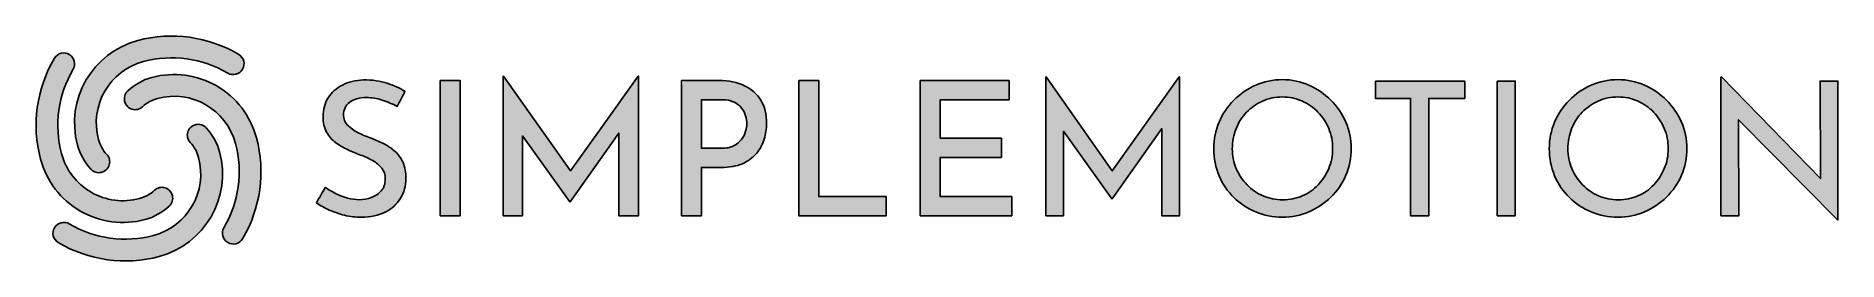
# Model space of a CAD drawing. Extents: x 4 to 226, y 4 to 32.
import ezdxf

# ---------------------------------------------------------------- set-up
doc = ezdxf.new("R2010")
doc.units = 0
doc.layers.add('fill-base', color=250, linetype='CONTINUOUS')
doc.layers.add('logo-outline', color=7, linetype='CONTINUOUS')
doc.layers.add('fill-hero', color=30, linetype='CONTINUOUS', true_color=0xff6900)

msp = doc.modelspace()

# ---------------------------------------------------------------- hatches: boundary and pattern name
at = {"layer": 'fill-base', "linetype": 'Continuous'}
h = msp.add_hatch(color=256, dxfattribs=at)
h.dxf.hatch_style = 1
edge = h.paths.add_edge_path()
edge.add_arc((16.09282340595882, 20.30475150288879), 6.991616840283884, 194.9999999999999, 223.1730355562349, ccw=False)
edge.add_arc((19.46951504273269, 21.20953330005129), 10.48742526042581, 105, 195, ccw=False)
edge.add_arc((20.93348274294381, 15.74593146222362), 16.14376210237354, 59.33331208667232, 105, ccw=False)
edge.add_arc((28.48644402915949, 28.4834319248153), 1.335279998336146, -120.66668791332722, 59.33331208667198, ccw=False)
edge.add_arc((20.93348274294381, 15.74593146222363), 13.47320210570124, 59.33331208667234, 105)
edge.add_arc((19.46951504273268, 21.20953330005129), 7.81686526375352, 105, 195)
edge.add_arc((16.09282340595881, 20.30475150288879), 4.321056843611588, 194.9999999999999, 223.1730355562349)
edge.add_arc((11.9677095109267, 16.43466341311767), 1.335279998336148, -136.82696444376552, 43.173035556235504, ccw=False)
h = msp.add_hatch(color=256, dxfattribs=at)
h.dxf.hatch_style = 1
edge = h.paths.add_edge_path()
edge.add_arc((20.30776360723296, 20.05175774951024), 6.991616840283882, 104.9999999999998, 133.1730355562348, ccw=False)
edge.add_arc((21.21254540439547, 16.67506611273637), 10.48742526042581, 15, 105, ccw=False)
edge.add_arc((15.74894356656781, 15.21109841252526), 16.14376210237353, -30.666687913327678, 15, ccw=False)
edge.add_arc((28.48644402915948, 7.658137126309575), 1.335279998336142, 149.3333120866727, 329.33331208667204, ccw=False)
edge.add_arc((15.74894356656781, 15.21109841252525), 13.47320210570124, 329.3333120866723, 375)
edge.add_arc((21.21254540439547, 16.67506611273637), 7.816865263753521, 15, 105)
edge.add_arc((20.30776360723296, 20.05175774951025), 4.321056843611587, 104.9999999999998, 133.1730355562348)
edge.add_arc((16.43767551746185, 24.17687164454237), 1.335279998336144, 133.1730355562346, 313.17303555623545, ccw=False)
h = msp.add_hatch(color=256, dxfattribs=at)
h.dxf.hatch_style = 1
h.paths.add_polyline_path([(73.86375, 20.826375), (78.25575, 26.9685), (78.3015, 26.9685), (78.3015, 9.81225), (75.87675, 9.81225), (75.87675, 19.970514), (69.90675, 11.5275), (69.861, 11.5275), (64.028254, 19.625819), (64.02824999999999, 9.81225), (61.671, 9.81225), (61.671, 26.9685), (61.69425, 26.9685), (69.920124, 15.311284)])
h = msp.add_hatch(color=256, dxfattribs=at)
h.dxf.hatch_style = 1
edge = h.paths.add_edge_path()
edge.add_spline(control_points=[(44.835, 24.3375), (43.98075, 24.3375), (43.30275, 24.14325), (42.7995, 23.754), (42.29625, 23.36475), (42.045, 22.83525), (42.045, 22.164), (42.045, 21.69075), (42.21224999999999, 21.279), (42.54825, 20.92875), (42.8835, 20.57775), (43.31774999999999, 20.2725), (43.85175, 20.01375), (44.385, 19.75425), (44.94975, 19.5105), (45.5445, 19.28175), (46.04775, 19.09875), (46.5465, 18.88125), (47.04299999999999, 18.63), (47.53874999999999, 18.37875), (47.98875, 18.06975), (48.39224999999999, 17.70375), (48.7965, 17.3385), (49.11675, 16.884), (49.353, 16.3425), (49.58925, 15.801), (49.70774999999999, 15.14175), (49.70774999999999, 14.364), (49.70774999999999, 13.479), (49.49025, 12.67875), (49.05599999999999, 11.9625), (48.621, 11.2455), (47.99549999999999, 10.677), (47.18024999999999, 10.2585), (46.36425, 9.8385), (45.3765, 9.62925), (44.21775, 9.62925), (43.51574999999999, 9.62925), (42.834, 9.70875), (42.17025, 9.86925), (41.50725, 10.02975), (40.88174999999999, 10.24275), (40.29449999999999, 10.50975), (39.70725, 10.776), (39.177, 11.07), (38.7045, 11.39025), (39.0705, 12.023), (39.4365, 12.65575), (39.8025, 13.2885), (40.1685, 13.029), (40.58774999999999, 12.7815), (41.061, 12.54525), (41.53349999999999, 12.309), (42.0255, 12.12225), (42.53625, 11.985), (43.04699999999999, 11.84775), (43.5315, 11.7795), (43.989, 11.7795), (44.49225, 11.7795), (44.988, 11.86725), (45.4755, 12.04275), (45.963, 12.2175), (46.36725, 12.49275), (46.68825, 12.86625), (47.00849999999999, 13.23975), (47.16899999999999, 13.73175), (47.16899999999999, 14.34225), (47.16899999999999, 14.8605), (47.02799999999999, 15.2985), (46.746, 15.65775), (46.46399999999999, 16.01625), (46.08975, 16.3245), (45.62475, 16.58325), (45.159, 16.84275), (44.66025, 17.0715), (44.12625, 17.27025), (43.608, 17.46825), (43.0815, 17.6895), (42.54825, 17.93325), (42.01424999999999, 18.177), (41.5185, 18.471), (41.06175, 18.81375), (40.60425, 19.15725), (40.23375, 19.58325), (39.9525, 20.09475), (39.6705, 20.6055), (39.5295, 21.23475), (39.5295, 21.98175), (39.5295, 22.866), (39.73875000000001, 23.64), (40.158, 24.30375), (40.57725, 24.96675), (41.16075, 25.4895), (41.90775, 25.8705), (42.65475, 26.2515), (43.5165, 26.46525), (44.49225, 26.511), (45.60525, 26.511), (46.5735, 26.37375), (47.39775, 26.09925), (48.22124999999999, 25.82475), (48.95324999999999, 25.497), (49.59375, 25.11525), (49.28099999999999, 24.49), (48.96824999999999, 23.86475), (48.65549999999998, 23.23949999999999), (48.07574999999999, 23.54475), (47.45099999999999, 23.8035), (46.77974999999999, 24.01725), (46.1085, 24.231), (45.4605, 24.3375), (44.835, 24.3375)], knot_values=[0, 0, 0, 0, 1, 1, 1, 2, 2, 2, 3, 3, 3, 4, 4, 4, 5, 5, 5, 6, 6, 6, 7, 7, 7, 8, 8, 8, 9, 9, 9, 10, 10, 10, 11, 11, 11, 12, 12, 12, 13, 13, 13, 14, 14, 14, 15, 15, 15, 16, 16, 16, 17, 17, 17, 18, 18, 18, 19, 19, 19, 20, 20, 20, 21, 21, 21, 22, 22, 22, 23, 23, 23, 24, 24, 24, 25, 25, 25, 26, 26, 26, 27, 27, 27, 28, 28, 28, 29, 29, 29, 30, 30, 30, 31, 31, 31, 32, 32, 32, 33, 33, 33, 34, 34, 34, 35, 35, 35, 36, 36, 36, 37, 37, 37, 37], weights=[1, 1, 1, 1, 1, 1, 1, 1, 1, 1, 1, 1, 1, 1, 1, 1, 1, 1, 1, 1, 1, 1, 1, 1, 1, 1, 1, 1, 1, 1, 1, 1, 1, 1, 1, 1, 1, 1, 1, 1, 1, 1, 1, 1, 1, 1, 1, 1, 1, 1, 1, 1, 1, 1, 1, 1, 1, 1, 1, 1, 1, 1, 1, 1, 1, 1, 1, 1, 1, 1, 1, 1, 1, 1, 1, 1, 1, 1, 1, 1, 1, 1, 1, 1, 1, 1, 1, 1, 1, 1, 1, 1, 1, 1, 1, 1, 1, 1, 1, 1, 1, 1, 1, 1, 1, 1, 1, 1, 1, 1, 1, 1], degree=3, periodic=0)
h = msp.add_hatch(color=256, dxfattribs=at)
h.dxf.hatch_style = 1
h.paths.add_polyline_path([(53.93925, 26.4195), (56.38725, 26.4195), (56.38725, 9.81225), (53.93925, 9.81225)])
h = msp.add_hatch(color=256, dxfattribs=at)
h.dxf.hatch_style = 1
edge = h.paths.add_edge_path(flags=16)
edge.add_spline(control_points=[(91.61325, 21.1125), (91.61325, 21.41775), (91.56375, 21.74175), (91.46475, 22.0845), (91.36575, 22.42725), (91.2015, 22.7475), (90.97275, 23.04525)], knot_values=[3, 3, 3, 3, 4, 4, 4, 5, 5, 5, 5], weights=[1, 1, 1, 1, 1, 1, 1], degree=3, periodic=0)
edge.add_spline(control_points=[(90.97275, 23.04525), (90.744, 23.34225), (90.43125, 23.58675), (90.03525, 23.77725)], knot_values=[5, 5, 5, 5, 6, 6, 6, 6], weights=[1, 1, 1, 1], degree=3, periodic=0)
edge.add_spline(control_points=[(90.03525, 23.77725), (89.63849999999998, 23.96775), (89.1435, 24.063), (88.54874999999998, 24.063)], knot_values=[6, 6, 6, 6, 7, 7, 7, 7], weights=[1, 1, 1, 1], degree=3, periodic=0)
edge.add_spline(control_points=[(88.54874999999998, 24.063), (87.71, 24.063), (86.87124999999999, 24.063), (86.0325, 24.063)], knot_values=[7, 7, 7, 7, 8, 8, 8, 8], weights=[1, 1, 1, 1], degree=3, periodic=0)
edge.add_spline(control_points=[(86.0325, 24.063), (86.0325, 22.073), (86.0325, 20.08300000000001), (86.0325, 18.09300000000001)], knot_values=[8, 8, 8, 8, 9, 9, 9, 9], weights=[1, 1, 1, 1], degree=3, periodic=0)
edge.add_spline(control_points=[(86.0325, 18.09300000000001), (86.84075000000003, 18.093), (87.64900000000002, 18.093), (88.45725000000003, 18.093)], knot_values=[9, 9, 9, 9, 10, 10, 10, 10], weights=[1, 1, 1, 1], degree=3, periodic=0)
edge.add_spline(control_points=[(88.45725000000003, 18.093), (89.06699999999998, 18.093), (89.5785, 18.19575), (89.9895, 18.402)], knot_values=[10, 10, 10, 10, 11, 11, 11, 11], weights=[1, 1, 1, 1], degree=3, periodic=0)
edge.add_spline(control_points=[(89.9895, 18.402), (90.40125, 18.6075), (90.72525, 18.87075), (90.96149999999999, 19.191), (91.19775, 19.51125), (91.36575, 19.84275), (91.46475, 20.18625), (91.56375, 20.52975), (91.61325, 20.83875), (91.61325, 21.1125)], knot_values=[0, 0, 0, 0, 1, 1, 1, 2, 2, 2, 3, 3, 3, 3], weights=[1, 1, 1, 1, 1, 1, 1, 1, 1, 1], degree=3, periodic=0)
edge = h.paths.add_edge_path()
edge.add_spline(control_points=[(91.32825, 25.79025), (92.20499999999998, 25.37025), (92.87550000000002, 24.7725), (93.34125, 23.99475), (93.80625, 23.217), (94.03875, 22.27125), (94.03875, 21.15825), (94.03875, 20.502), (93.93975, 19.85475), (93.74175, 19.21425), (93.54375, 18.57375), (93.22725, 17.99025), (92.79225, 17.4645), (92.35725, 16.93875), (91.782, 16.51875), (91.065, 16.206), (90.348, 15.89325), (89.47875, 15.73725), (88.45724999999999, 15.73725), (87.64899999999999, 15.73725), (86.84074999999999, 15.73725), (86.03249999999998, 15.73725), (86.0325, 13.7625), (86.0325, 11.78775), (86.0325, 9.812999999999999), (85.21650000000001, 9.813), (84.40050000000001, 9.813), (83.5845, 9.813), (83.5845, 15.3485), (83.5845, 20.884), (83.5845, 26.4195), (85.10975, 26.4195), (86.635, 26.4195), (88.16025, 26.4195), (89.3955, 26.4195), (90.4515, 26.2095), (91.32825, 25.79025)], knot_values=[0, 0, 0, 0, 1, 1, 1, 2, 2, 2, 3, 3, 3, 4, 4, 4, 5, 5, 5, 6, 6, 6, 7, 7, 7, 8, 8, 8, 9, 9, 9, 10, 10, 10, 11, 11, 11, 12, 12, 12, 12], weights=[1, 1, 1, 1, 1, 1, 1, 1, 1, 1, 1, 1, 1, 1, 1, 1, 1, 1, 1, 1, 1, 1, 1, 1, 1, 1, 1, 1, 1, 1, 1, 1, 1, 1, 1, 1, 1], degree=3, periodic=0)
h = msp.add_hatch(color=256, dxfattribs=at)
h.dxf.hatch_style = 1
h.paths.add_polyline_path([(97.99649999999998, 26.4195), (100.4445, 26.4195), (100.4445, 12.16875), (108.74775, 12.16875), (108.74775, 9.81225), (97.99649999999998, 9.81225)])
h = msp.add_hatch(color=256, dxfattribs=at)
h.dxf.hatch_style = 1
h.paths.add_polyline_path([(112.93425, 26.4195), (123.8445, 26.4195), (123.8445, 24.063), (115.38, 24.063), (115.38, 19.32825), (122.90625, 19.32825), (122.90625, 16.9725), (115.38, 16.9725), (115.38, 12.16875), (124.16475, 12.16875), (124.16475, 9.81225), (112.9335, 9.81225), (112.9335, 26.4195)])
h = msp.add_hatch(color=256, dxfattribs=at)
h.dxf.hatch_style = 1
edge = h.paths.add_edge_path()
edge.add_arc((20.05476985385444, 15.83681754823611), 6.991616840283867, 14.999999999999886, 43.17303555623482, ccw=False)
edge.add_arc((16.67807821708055, 14.9320357510736), 10.48742526042581, -75, 15, ccw=False)
edge.add_arc((15.21411051686943, 20.39563758890126), 16.14376210237354, 239.3333120866723, 285, ccw=False)
edge.add_arc((7.661149230653748, 7.658137126309593), 1.335279998336145, 59.33331208667272, 239.3333120866721, ccw=False)
edge.add_arc((15.21411051686943, 20.39563758890126), 13.47320210570124, 239.3333120866723, 285)
edge.add_arc((16.67807821708055, 14.9320357510736), 7.816865263753521, 285, 375)
edge.add_arc((20.05476985385443, 15.83681754823609), 4.321056843611588, 14.99999999999985, 43.17303555623483)
edge.add_arc((24.17988374888655, 19.70690563800721), 1.335279998336144, 43.17303555623448, 223.1730355562354, ccw=False)
at = {"layer": 'fill-hero', "linetype": 'Continuous'}
h = msp.add_hatch(color=256, dxfattribs=at)
h.dxf.hatch_style = 1
edge = h.paths.add_edge_path()
edge.add_arc((15.83982965258028, 16.08981130161465), 6.991616840283883, 284.9999999999999, 313.1730355562348, ccw=False)
edge.add_arc((14.93504785541777, 19.46650293838852), 10.48742526042581, 195.0000000000001, 285, ccw=False)
edge.add_arc((20.39864969324543, 20.93047063859963), 16.14376210237354, 149.3333120866724, 195, ccw=False)
edge.add_arc((7.661149230653766, 28.48343192481531), 1.335279998336145, -30.66668791332728, 149.3333120866722, ccw=False)
edge.add_arc((20.39864969324543, 20.93047063859963), 13.47320210570124, 149.3333120866723, 195)
edge.add_arc((14.93504785541777, 19.46650293838851), 7.816865263753521, 195, 285.0000000000001)
edge.add_arc((15.83982965258028, 16.08981130161464), 4.321056843611586, 284.9999999999998, 313.1730355562348)
edge.add_arc((19.70991774235139, 11.96469740658252), 1.335279998336145, -46.82696444376529, 133.1730355562354, ccw=False)
h = msp.add_hatch(color=256, dxfattribs=at)
h.dxf.hatch_style = 1
h.paths.add_polyline_path([(128.36175, 9.81225), (128.36175, 26.877), (128.385, 26.877), (136.52391, 15.324124), (144.7635, 26.877), (144.80925, 26.877), (144.80925, 9.81225), (142.61325, 9.81225), (142.61325, 20.52814), (136.506, 11.8935), (136.46025, 11.8935), (130.51275, 20.181842), (130.51275, 9.81225)])
h = msp.add_hatch(color=256, dxfattribs=at)
h.dxf.hatch_style = 1
h.paths.add_polyline_path([(225.6495, 9.2865), (213.505072, 21.604725), (213.549, 9.813), (211.32975, 9.813), (211.32975, 26.85375), (211.44375, 26.85375), (223.566652, 14.380807), (223.5225, 26.3505), (225.7185, 26.3505), (225.7185, 9.2865)])
h = msp.add_hatch(color=256, dxfattribs=at)
h.dxf.hatch_style = 1
edge = h.paths.add_edge_path(flags=16)
edge.add_spline(control_points=[(163.61175, 18.06975), (163.61175, 18.939), (163.452, 19.758), (163.131, 20.52825)], knot_values=[7, 7, 7, 7, 8, 8, 8, 8], degree=3, periodic=0)
edge.add_spline(control_points=[(163.131, 20.52825), (162.8115, 21.2985), (162.36825, 21.97275), (161.80425, 22.5525)], knot_values=[8, 8, 8, 8, 9, 9, 9, 9], degree=3, periodic=0)
edge.add_spline(control_points=[(161.80425, 22.5525), (161.2395, 23.13225), (160.584, 23.58525), (159.837, 23.91375)], knot_values=[9, 9, 9, 9, 10, 10, 10, 10], degree=3, periodic=0)
edge.add_spline(control_points=[(159.837, 23.91375), (159.08925, 24.2415), (158.28975, 24.40575), (157.4355, 24.40575)], knot_values=[10, 10, 10, 10, 11, 11, 11, 11], degree=3, periodic=0)
edge.add_spline(control_points=[(157.4355, 24.40575), (156.56625, 24.40575), (155.75775, 24.23775), (155.01075, 23.9025)], knot_values=[11, 11, 11, 11, 12, 12, 12, 12], degree=3, periodic=0)
edge.add_spline(control_points=[(155.01075, 23.9025), (154.26375, 23.5665), (153.60825, 23.109), (153.04425, 22.53)], knot_values=[12, 12, 12, 12, 13, 13, 13, 13], degree=3, periodic=0)
edge.add_spline(control_points=[(153.04425, 22.53), (152.47875, 21.95025), (152.04525, 21.27525), (151.74, 20.50575), (151.43475, 19.73625), (151.28175, 18.9165), (151.28175, 18.04725)], knot_values=[13, 13, 13, 13, 14, 14, 14, 15, 15, 15, 15], degree=3, periodic=0)
edge.add_spline(control_points=[(151.28175, 18.04725), (151.28175, 17.17725), (151.44225, 16.36575), (151.7625, 15.61125)], knot_values=[15, 15, 15, 15, 16, 16, 16, 16], degree=3, periodic=0)
edge.add_spline(control_points=[(151.7625, 15.61125), (152.0835, 14.85525), (152.52525, 14.18925), (153.09, 13.60875)], knot_values=[0, 0, 0, 0, 1, 1, 1, 1], degree=3, periodic=0)
edge.add_spline(control_points=[(153.09, 13.60875), (153.654, 13.02975), (154.31025, 12.576), (155.05725, 12.24825), (155.80425, 11.9205), (156.61275, 11.75625), (157.48125, 11.75625)], knot_values=[1, 1, 1, 1, 2, 2, 2, 3, 3, 3, 3], degree=3, periodic=0)
edge.add_spline(control_points=[(157.48125, 11.75625), (158.3355, 11.75625), (159.13575, 11.9205), (159.8835, 12.24825)], knot_values=[3, 3, 3, 3, 4, 4, 4, 4], degree=3, periodic=0)
edge.add_spline(control_points=[(159.8835, 12.24825), (160.6305, 12.57675), (161.2785, 13.02975), (161.8275, 13.60875)], knot_values=[4, 4, 4, 4, 5, 5, 5, 5], degree=3, periodic=0)
edge.add_spline(control_points=[(161.8275, 13.60875), (162.3765, 14.1885), (162.81225, 14.85525), (163.131, 15.61125)], knot_values=[5, 5, 5, 5, 6, 6, 6, 6], degree=3, periodic=0)
edge.add_spline(control_points=[(163.131, 15.61125), (163.452, 16.36575), (163.61175, 17.1855), (163.61175, 18.06975)], knot_values=[6, 6, 6, 6, 7, 7, 7, 7], degree=3, periodic=0)
edge = h.paths.add_edge_path()
edge.add_spline(control_points=[(149.6475, 21.30675), (150.081, 22.32075), (150.68775, 23.22075), (151.4655, 24.006), (152.24325, 24.79125), (153.13875, 25.40925), (154.1535, 25.8585), (155.1675, 26.3085), (156.26175, 26.5335), (157.43625, 26.5335), (158.595, 26.5335), (159.68175, 26.3085), (160.69575, 25.8585), (161.7105, 25.4085), (162.60975, 24.79125), (163.39575, 24.006), (164.181, 23.22075), (164.7945, 22.32075), (165.237, 21.30675), (165.6795, 20.292), (165.90075, 19.2135), (165.90075, 18.0705), (165.90075, 16.896), (165.6795, 15.798), (165.237, 14.7765), (164.7945, 13.75425), (164.181, 12.85725), (163.39575, 12.0885), (162.60975, 11.31825), (161.7105, 10.716), (160.69575, 10.281), (159.68175, 9.84675), (158.595, 9.62925), (157.43625, 9.62925), (156.26175, 9.62925), (155.1675, 9.842999999999998), (154.1535, 10.26975), (153.13875, 10.69725), (152.24325, 11.292), (151.4655, 12.054), (150.68775, 12.8175), (150.081, 13.70925), (149.6475, 14.73075), (149.2125, 15.75225), (148.995, 16.86525), (148.995, 18.0705), (148.995, 19.21425), (149.2125, 20.29275), (149.6475, 21.30675)], knot_values=[0, 0, 0, 0, 1, 1, 1, 2, 2, 2, 3, 3, 3, 4, 4, 4, 5, 5, 5, 6, 6, 6, 7, 7, 7, 8, 8, 8, 9, 9, 9, 10, 10, 10, 11, 11, 11, 12, 12, 12, 13, 13, 13, 14, 14, 14, 15, 15, 15, 16, 16, 16, 16], degree=3, periodic=0)
h = msp.add_hatch(color=256, dxfattribs=at)
h.dxf.hatch_style = 1
h.paths.add_polyline_path([(168.87375, 26.3505), (179.853, 26.3505), (179.853, 24.2235), (175.416, 24.2235), (175.416, 9.81225), (173.19675, 9.81225), (173.19675, 24.2235), (168.87375, 24.2235)])
h = msp.add_hatch(color=256, dxfattribs=at)
h.dxf.hatch_style = 1
h.paths.add_polyline_path([(183.834, 26.3505), (186.05325, 26.3505), (186.05325, 9.81225), (183.834, 9.81225)])
h = msp.add_hatch(color=256, dxfattribs=at)
h.dxf.hatch_style = 1
edge = h.paths.add_edge_path(flags=16)
edge.add_spline(control_points=[(204.37575, 15.61125), (204.69675, 16.36575), (204.8565, 17.1855), (204.8565, 18.06975)], knot_values=[6, 6, 6, 6, 7, 7, 7, 7], degree=3, periodic=0)
edge.add_spline(control_points=[(204.8565, 18.06975), (204.8565, 18.939), (204.69675, 19.758), (204.37575, 20.52825)], knot_values=[7, 7, 7, 7, 8, 8, 8, 8], degree=3, periodic=0)
edge.add_spline(control_points=[(204.37575, 20.52825), (204.05625, 21.2985), (203.61375, 21.97275), (203.04975, 22.5525)], knot_values=[8, 8, 8, 8, 9, 9, 9, 9], degree=3, periodic=0)
edge.add_spline(control_points=[(203.04975, 22.5525), (202.48425, 23.13225), (201.8295, 23.58525), (201.0825, 23.91375)], knot_values=[9, 9, 9, 9, 10, 10, 10, 10], degree=3, periodic=0)
edge.add_spline(control_points=[(201.0825, 23.91375), (200.334, 24.2415), (199.5345, 24.40575), (198.68025, 24.40575)], knot_values=[10, 10, 10, 10, 11, 11, 11, 11], degree=3, periodic=0)
edge.add_spline(control_points=[(198.68025, 24.40575), (197.81025, 24.40575), (197.00325, 24.23775), (196.25625, 23.9025)], knot_values=[11, 11, 11, 11, 12, 12, 12, 12], degree=3, periodic=0)
edge.add_spline(control_points=[(196.25625, 23.9025), (195.50775, 23.5665), (194.853, 23.109), (194.289, 22.53)], knot_values=[12, 12, 12, 12, 13, 13, 13, 13], degree=3, periodic=0)
edge.add_spline(control_points=[(194.289, 22.53), (193.7235, 21.95025), (193.29, 21.27525), (192.9855, 20.50575)], knot_values=[13, 13, 13, 13, 14, 14, 14, 14], degree=3, periodic=0)
edge.add_spline(control_points=[(192.9855, 20.50575), (192.67875, 19.73625), (192.5265, 18.9165), (192.5265, 18.04725)], knot_values=[14, 14, 14, 14, 15, 15, 15, 15], degree=3, periodic=0)
edge.add_spline(control_points=[(192.5265, 18.04725), (192.5265, 17.17725), (192.68775, 16.36575), (193.00725, 15.61125)], knot_values=[15, 15, 15, 15, 16, 16, 16, 16], degree=3, periodic=0)
edge.add_spline(control_points=[(193.00725, 15.61125), (193.32825, 14.85525), (193.77075, 14.18925), (194.33475, 13.60875)], knot_values=[0, 0, 0, 0, 1, 1, 1, 1], degree=3, periodic=0)
edge.add_spline(control_points=[(194.33475, 13.60875), (194.89875, 13.02975), (195.555, 12.576), (196.302, 12.24825), (197.049, 11.9205), (197.8575, 11.75625), (198.726, 11.75625)], knot_values=[1, 1, 1, 1, 2, 2, 2, 3, 3, 3, 3], degree=3, periodic=0)
edge.add_spline(control_points=[(198.726, 11.75625), (199.58025, 11.75625), (200.38125, 11.9205), (201.12825, 12.24825), (201.87525, 12.576), (202.5225, 13.02975), (203.07225, 13.60875)], knot_values=[3, 3, 3, 3, 4, 4, 4, 5, 5, 5, 5], degree=3, periodic=0)
edge.add_spline(control_points=[(203.07225, 13.60875), (203.62125, 14.1885), (204.057, 14.85525), (204.37575, 15.61125)], knot_values=[5, 5, 5, 5, 6, 6, 6, 6], degree=3, periodic=0)
edge = h.paths.add_edge_path()
edge.add_spline(control_points=[(190.8915, 21.30675), (191.325, 22.32075), (191.93175, 23.22075), (192.7095, 24.006), (193.48725, 24.79125), (194.3835, 25.40925), (195.3975, 25.8585), (196.4114999999999, 26.30775), (197.50575, 26.5335), (198.68025, 26.5335), (199.839, 26.5335), (200.92575, 26.3085), (201.93975, 25.8585), (202.95375, 25.4085), (203.8545, 24.79125), (204.63975, 24.006), (205.425, 23.22075), (206.0385, 22.32075), (206.481, 21.30675), (206.9235, 20.292), (207.14475, 19.2135), (207.14475, 18.0705), (207.14475, 16.896), (206.9235, 15.798), (206.481, 14.7765), (206.0385, 13.75425), (205.425, 12.85725), (204.63975, 12.0885), (203.8545, 11.31825), (202.95375, 10.716), (201.93975, 10.281), (200.92575, 9.84675), (199.839, 9.62925), (198.68025, 9.62925), (197.50575, 9.62925), (196.4114999999999, 9.842999999999998), (195.3975, 10.26975), (194.3835, 10.69725), (193.48725, 11.292), (192.7095, 12.054), (191.93175, 12.8175), (191.325, 13.70925), (190.8915, 14.73075), (190.4565, 15.75225), (190.23975, 16.86525), (190.23975, 18.0705), (190.23975, 19.21425), (190.4565, 20.29275), (190.8915, 21.30675)], knot_values=[0, 0, 0, 0, 1, 1, 1, 2, 2, 2, 3, 3, 3, 4, 4, 4, 5, 5, 5, 6, 6, 6, 7, 7, 7, 8, 8, 8, 9, 9, 9, 10, 10, 10, 11, 11, 11, 12, 12, 12, 13, 13, 13, 14, 14, 14, 15, 15, 15, 16, 16, 16, 16], degree=3, periodic=0)

# ---------------------------------------------------------------- linework, layer by layer
at = {"layer": 'logo-outline'}
for points in [[(10.99390221677018, 15.52105954501939, -0.1235510247152853), (9.339440132411042, 18.49518790856382, -0.4142135623730951), (16.75516965124522, 31.33960821037294, -0.2019381984217088), (29.16749412347952, 29.63197162503608, -0.999999999999995), (27.80539393483947, 27.3348922245945, 0.2019381984217089), (17.44636143947294, 28.76004533893273, 0.4142135623730951), (11.91900300385125, 19.18637969679154, 0.1235510247152854), (12.9415168050832, 17.34826728121597, -1.000000000000008)], [(20.62352161044967, 10.99089011242601, -0.1235510247152853), (17.64939324690524, 9.33642802806687, -0.4142135623730951), (4.804972945096122, 16.75215754690105, -0.2019381984217088), (6.512609530432978, 29.16448201913534, -0.999999999999995), (8.80968893087456, 27.8023818304953, 0.2019381984217089), (7.384535816536339, 17.44334933512876, 0.4142135623730951), (16.95820145867753, 11.91599089950708, 0.1235510247152854), (18.79631387425309, 12.93850470073902, -1.000000000000008)], [(15.52407164936357, 25.15067893869888, -0.1235510247152853), (18.498200012908, 26.80514102305802, -0.4142135623730951), (31.34262031471712, 19.38941150422383, -0.2019381984217088), (29.63498372938026, 6.977087031989547, -0.999999999999995), (27.33790432893868, 8.339187220629592, 0.2019381984217089), (28.76305744327691, 18.69821971599612, 0.4142135623730951), (19.18939180113571, 24.22557815161781, 0.1235510247152854), (17.35127938556015, 23.20306435038586, -1.000000000000008)], [(25.15369104304307, 20.62050950610549, -0.1235510247152853), (26.8081531274022, 17.64638114256106, -0.4142135623730951), (19.39242360856801, 4.801960840751947, -0.2019381984217088), (6.980099136333718, 6.509597426088807, -0.999999999999995), (8.342199324973766, 8.806676826530389, 0.2019381984217089), (18.7012318203403, 7.381523712192164, 0.4142135623730951), (24.22859025596199, 16.95518935433335, 0.1235510247152854), (23.20607645473005, 18.79330176990891, -1.000000000000008)]]:
    msp.add_lwpolyline(points, format="xyb", close=True, dxfattribs=at)
for points in [[(73.86375, 20.826375), (78.25575, 26.9685), (78.3015, 26.9685), (78.3015, 9.81225), (75.87675, 9.81225), (75.87675, 19.970514), (69.90675, 11.5275), (69.861, 11.5275), (64.028254, 19.625819), (64.02824999999999, 9.81225), (61.671, 9.81225), (61.671, 26.9685), (61.69425, 26.9685), (69.920124, 15.311284)], [(128.36175, 9.81225), (128.36175, 26.877), (128.385, 26.877), (136.52391, 15.324124), (144.7635, 26.877), (144.80925, 26.877), (144.80925, 9.81225), (142.61325, 9.81225), (142.61325, 20.52814), (136.506, 11.8935), (136.46025, 11.8935), (130.51275, 20.181842), (130.51275, 9.81225)], [(225.6495, 9.2865), (213.505072, 21.604725), (213.549, 9.813), (211.32975, 9.813), (211.32975, 26.85375), (211.44375, 26.85375), (223.566652, 14.380807), (223.5225, 26.3505), (225.7185, 26.3505), (225.7185, 9.2865)], [(53.93925, 26.4195), (56.38725, 26.4195), (56.38725, 9.81225), (53.93925, 9.81225)], [(97.99649999999998, 26.4195), (100.4445, 26.4195), (100.4445, 12.16875), (108.74775, 12.16875), (108.74775, 9.81225), (97.99649999999998, 9.81225)], [(112.93425, 26.4195), (123.8445, 26.4195), (123.8445, 24.063), (115.38, 24.063), (115.38, 19.32825), (122.90625, 19.32825), (122.90625, 16.9725), (115.38, 16.9725), (115.38, 12.16875), (124.16475, 12.16875), (124.16475, 9.81225), (112.9335, 9.81225), (112.9335, 26.4195)], [(168.87375, 26.3505), (179.853, 26.3505), (179.853, 24.2235), (175.416, 24.2235), (175.416, 9.81225), (173.19675, 9.81225), (173.19675, 24.2235), (168.87375, 24.2235)], [(183.834, 26.3505), (186.05325, 26.3505), (186.05325, 9.81225), (183.834, 9.81225)], [(148.995, 18.0705), (148.995, 18.0705)], [(151.28175, 18.04725), (151.28175, 18.04725)], [(190.23975, 18.0705), (190.23975, 18.0705)], [(192.5265, 18.04725), (192.5265, 18.04725)]]:
    msp.add_lwpolyline(points, close=True, dxfattribs=at)
for points, knots in [([(44.835, 24.3375), (43.98075, 24.3375), (43.30275, 24.14325), (42.7995, 23.754), (42.29625, 23.36475), (42.045, 22.83525), (42.045, 22.164), (42.045, 21.69075), (42.21224999999999, 21.279), (42.54825, 20.92875), (42.8835, 20.57775), (43.31774999999999, 20.2725), (43.85175, 20.01375), (44.385, 19.75425), (44.94975, 19.5105), (45.5445, 19.28175), (46.04775, 19.09875), (46.5465, 18.88125), (47.04299999999999, 18.63), (47.53874999999999, 18.37875), (47.98875, 18.06975), (48.39224999999999, 17.70375), (48.7965, 17.3385), (49.11675, 16.884), (49.353, 16.3425), (49.58925, 15.801), (49.70774999999999, 15.14175), (49.70774999999999, 14.364), (49.70774999999999, 13.479), (49.49025, 12.67875), (49.05599999999999, 11.9625), (48.621, 11.2455), (47.99549999999999, 10.677), (47.18024999999999, 10.2585), (46.36425, 9.8385), (45.3765, 9.62925), (44.21775, 9.62925), (43.51574999999999, 9.62925), (42.834, 9.70875), (42.17025, 9.86925), (41.50725, 10.02975), (40.88174999999999, 10.24275), (40.29449999999999, 10.50975), (39.70725, 10.776), (39.177, 11.07), (38.7045, 11.39025), (39.0705, 12.023), (39.4365, 12.65575), (39.8025, 13.2885), (40.1685, 13.029), (40.58774999999999, 12.7815), (41.061, 12.54525), (41.53349999999999, 12.309), (42.0255, 12.12225), (42.53625, 11.985), (43.04699999999999, 11.84775), (43.5315, 11.7795), (43.989, 11.7795), (44.49225, 11.7795), (44.988, 11.86725), (45.4755, 12.04275), (45.963, 12.2175), (46.36725, 12.49275), (46.68825, 12.86625), (47.00849999999999, 13.23975), (47.16899999999999, 13.73175), (47.16899999999999, 14.34225), (47.16899999999999, 14.8605), (47.02799999999999, 15.2985), (46.746, 15.65775), (46.46399999999999, 16.01625), (46.08975, 16.3245), (45.62475, 16.58325), (45.159, 16.84275), (44.66025, 17.0715), (44.12625, 17.27025), (43.608, 17.46825), (43.0815, 17.6895), (42.54825, 17.93325), (42.01424999999999, 18.177), (41.5185, 18.471), (41.06175, 18.81375), (40.60425, 19.15725), (40.23375, 19.58325), (39.9525, 20.09475), (39.6705, 20.6055), (39.5295, 21.23475), (39.5295, 21.98175), (39.5295, 22.866), (39.73875000000001, 23.64), (40.158, 24.30375), (40.57725, 24.96675), (41.16075, 25.4895), (41.90775, 25.8705), (42.65475, 26.2515), (43.5165, 26.46525), (44.49225, 26.511), (45.60525, 26.511), (46.5735, 26.37375), (47.39775, 26.09925), (48.22124999999999, 25.82475), (48.95324999999999, 25.497), (49.59375, 25.11525), (49.28099999999999, 24.49), (48.96824999999999, 23.86475), (48.65549999999998, 23.23949999999999), (48.07574999999999, 23.54475), (47.45099999999999, 23.8035), (46.77974999999999, 24.01725), (46.1085, 24.231), (45.4605, 24.3375), (44.835, 24.3375)], [0, 0, 0, 0, 1, 1, 1, 2, 2, 2, 3, 3, 3, 4, 4, 4, 5, 5, 5, 6, 6, 6, 7, 7, 7, 8, 8, 8, 9, 9, 9, 10, 10, 10, 11, 11, 11, 12, 12, 12, 13, 13, 13, 14, 14, 14, 15, 15, 15, 16, 16, 16, 17, 17, 17, 18, 18, 18, 19, 19, 19, 20, 20, 20, 21, 21, 21, 22, 22, 22, 23, 23, 23, 24, 24, 24, 25, 25, 25, 26, 26, 26, 27, 27, 27, 28, 28, 28, 29, 29, 29, 30, 30, 30, 31, 31, 31, 32, 32, 32, 33, 33, 33, 34, 34, 34, 35, 35, 35, 36, 36, 36, 37, 37, 37, 37]), ([(91.32825, 25.79025), (92.20499999999998, 25.37025), (92.87550000000002, 24.7725), (93.34125, 23.99475), (93.80625, 23.217), (94.03875, 22.27125), (94.03875, 21.15825), (94.03875, 20.502), (93.93975, 19.85475), (93.74175, 19.21425), (93.54375, 18.57375), (93.22725, 17.99025), (92.79225, 17.4645), (92.35725, 16.93875), (91.782, 16.51875), (91.065, 16.206), (90.348, 15.89325), (89.47875, 15.73725), (88.45724999999999, 15.73725), (87.64899999999999, 15.73725), (86.84074999999999, 15.73725), (86.03249999999998, 15.73725), (86.0325, 13.7625), (86.0325, 11.78775), (86.0325, 9.812999999999999), (85.21650000000001, 9.813), (84.40050000000001, 9.813), (83.5845, 9.813), (83.5845, 15.3485), (83.5845, 20.884), (83.5845, 26.4195), (85.10975, 26.4195), (86.635, 26.4195), (88.16025, 26.4195), (89.3955, 26.4195), (90.4515, 26.2095), (91.32825, 25.79025)], [0, 0, 0, 0, 1, 1, 1, 2, 2, 2, 3, 3, 3, 4, 4, 4, 5, 5, 5, 6, 6, 6, 7, 7, 7, 8, 8, 8, 9, 9, 9, 10, 10, 10, 11, 11, 11, 12, 12, 12, 12]), ([(149.6475, 21.30675), (150.081, 22.32075), (150.68775, 23.22075), (151.4655, 24.006), (152.24325, 24.79125), (153.13875, 25.40925), (154.1535, 25.8585), (155.1675, 26.3085), (156.26175, 26.5335), (157.43625, 26.5335), (158.595, 26.5335), (159.68175, 26.3085), (160.69575, 25.8585), (161.7105, 25.4085), (162.60975, 24.79125), (163.39575, 24.006), (164.181, 23.22075), (164.7945, 22.32075), (165.237, 21.30675), (165.6795, 20.292), (165.90075, 19.2135), (165.90075, 18.0705), (165.90075, 16.896), (165.6795, 15.798), (165.237, 14.7765), (164.7945, 13.75425), (164.181, 12.85725), (163.39575, 12.0885), (162.60975, 11.31825), (161.7105, 10.716), (160.69575, 10.281), (159.68175, 9.84675), (158.595, 9.62925), (157.43625, 9.62925), (156.26175, 9.62925), (155.1675, 9.842999999999998), (154.1535, 10.26975), (153.13875, 10.69725), (152.24325, 11.292), (151.4655, 12.054), (150.68775, 12.8175), (150.081, 13.70925), (149.6475, 14.73075), (149.2125, 15.75225), (148.995, 16.86525), (148.995, 18.0705), (148.995, 19.21425), (149.2125, 20.29275), (149.6475, 21.30675)], [0, 0, 0, 0, 1, 1, 1, 2, 2, 2, 3, 3, 3, 4, 4, 4, 5, 5, 5, 6, 6, 6, 7, 7, 7, 8, 8, 8, 9, 9, 9, 10, 10, 10, 11, 11, 11, 12, 12, 12, 13, 13, 13, 14, 14, 14, 15, 15, 15, 16, 16, 16, 16]), ([(151.7625, 15.61125), (152.0835, 14.85525), (152.52525, 14.18925), (153.09, 13.60875), (153.654, 13.02975), (154.31025, 12.576), (155.05725, 12.24825), (155.80425, 11.9205), (156.61275, 11.75625), (157.48125, 11.75625), (158.3355, 11.75625), (159.13575, 11.9205), (159.8835, 12.24825), (160.6305, 12.57675), (161.2785, 13.02975), (161.8275, 13.60875), (162.3765, 14.1885), (162.81225, 14.85525), (163.131, 15.61125), (163.452, 16.36575), (163.61175, 17.1855), (163.61175, 18.06975), (163.61175, 18.939), (163.452, 19.758), (163.131, 20.52825), (162.8115, 21.2985), (162.36825, 21.97275), (161.80425, 22.5525), (161.2395, 23.13225), (160.584, 23.58525), (159.837, 23.91375), (159.08925, 24.2415), (158.28975, 24.40575), (157.4355, 24.40575), (156.56625, 24.40575), (155.75775, 24.23775), (155.01075, 23.9025), (154.26375, 23.5665), (153.60825, 23.109), (153.04425, 22.53), (152.47875, 21.95025), (152.04525, 21.27525), (151.74, 20.50575), (151.43475, 19.73625), (151.28175, 18.9165), (151.28175, 18.04725), (151.28175, 17.17725), (151.44225, 16.36575), (151.7625, 15.61125)], [0, 0, 0, 0, 1, 1, 1, 2, 2, 2, 3, 3, 3, 4, 4, 4, 5, 5, 5, 6, 6, 6, 7, 7, 7, 8, 8, 8, 9, 9, 9, 10, 10, 10, 11, 11, 11, 12, 12, 12, 13, 13, 13, 14, 14, 14, 15, 15, 15, 16, 16, 16, 16]), ([(190.8915, 21.30675), (191.325, 22.32075), (191.93175, 23.22075), (192.7095, 24.006), (193.48725, 24.79125), (194.3835, 25.40925), (195.3975, 25.8585), (196.4114999999999, 26.30775), (197.50575, 26.5335), (198.68025, 26.5335), (199.839, 26.5335), (200.92575, 26.3085), (201.93975, 25.8585), (202.95375, 25.4085), (203.8545, 24.79125), (204.63975, 24.006), (205.425, 23.22075), (206.0385, 22.32075), (206.481, 21.30675), (206.9235, 20.292), (207.14475, 19.2135), (207.14475, 18.0705), (207.14475, 16.896), (206.9235, 15.798), (206.481, 14.7765), (206.0385, 13.75425), (205.425, 12.85725), (204.63975, 12.0885), (203.8545, 11.31825), (202.95375, 10.716), (201.93975, 10.281), (200.92575, 9.84675), (199.839, 9.62925), (198.68025, 9.62925), (197.50575, 9.62925), (196.4114999999999, 9.842999999999998), (195.3975, 10.26975), (194.3835, 10.69725), (193.48725, 11.292), (192.7095, 12.054), (191.93175, 12.8175), (191.325, 13.70925), (190.8915, 14.73075), (190.4565, 15.75225), (190.23975, 16.86525), (190.23975, 18.0705), (190.23975, 19.21425), (190.4565, 20.29275), (190.8915, 21.30675)], [0, 0, 0, 0, 1, 1, 1, 2, 2, 2, 3, 3, 3, 4, 4, 4, 5, 5, 5, 6, 6, 6, 7, 7, 7, 8, 8, 8, 9, 9, 9, 10, 10, 10, 11, 11, 11, 12, 12, 12, 13, 13, 13, 14, 14, 14, 15, 15, 15, 16, 16, 16, 16]), ([(193.00725, 15.61125), (193.32825, 14.85525), (193.77075, 14.18925), (194.33475, 13.60875), (194.89875, 13.02975), (195.555, 12.576), (196.302, 12.24825), (197.049, 11.9205), (197.8575, 11.75625), (198.726, 11.75625), (199.58025, 11.75625), (200.38125, 11.9205), (201.12825, 12.24825), (201.87525, 12.576), (202.5225, 13.02975), (203.07225, 13.60875), (203.62125, 14.1885), (204.057, 14.85525), (204.37575, 15.61125), (204.69675, 16.36575), (204.8565, 17.1855), (204.8565, 18.06975), (204.8565, 18.939), (204.69675, 19.758), (204.37575, 20.52825), (204.05625, 21.2985), (203.61375, 21.97275), (203.04975, 22.5525), (202.48425, 23.13225), (201.8295, 23.58525), (201.0825, 23.91375), (200.334, 24.2415), (199.5345, 24.40575), (198.68025, 24.40575), (197.81025, 24.40575), (197.00325, 24.23775), (196.25625, 23.9025), (195.50775, 23.5665), (194.853, 23.109), (194.289, 22.53), (193.7235, 21.95025), (193.29, 21.27525), (192.9855, 20.50575), (192.67875, 19.73625), (192.5265, 18.9165), (192.5265, 18.04725), (192.5265, 17.17725), (192.68775, 16.36575), (193.00725, 15.61125)], [0, 0, 0, 0, 1, 1, 1, 2, 2, 2, 3, 3, 3, 4, 4, 4, 5, 5, 5, 6, 6, 6, 7, 7, 7, 8, 8, 8, 9, 9, 9, 10, 10, 10, 11, 11, 11, 12, 12, 12, 13, 13, 13, 14, 14, 14, 15, 15, 15, 16, 16, 16, 16]), ([(89.9895, 18.402), (90.40125, 18.6075), (90.72525, 18.87075), (90.96149999999999, 19.191), (91.19775, 19.51125), (91.36575, 19.84275), (91.46475, 20.18625), (91.56375, 20.52975), (91.61325, 20.83875), (91.61325, 21.1125), (91.61325, 21.41775), (91.56375, 21.74175), (91.46475, 22.0845), (91.36575, 22.42725), (91.2015, 22.7475), (90.97275, 23.04525), (90.744, 23.34225), (90.43125, 23.58675), (90.03525, 23.77725), (89.63849999999998, 23.96775), (89.1435, 24.063), (88.54874999999998, 24.063), (87.71, 24.063), (86.87124999999999, 24.063), (86.0325, 24.063), (86.0325, 22.073), (86.0325, 20.08300000000001), (86.0325, 18.09300000000001), (86.84075000000003, 18.093), (87.64900000000002, 18.093), (88.45725000000003, 18.093), (89.06699999999998, 18.093), (89.5785, 18.19575), (89.9895, 18.402)], [0, 0, 0, 0, 1, 1, 1, 2, 2, 2, 3, 3, 3, 4, 4, 4, 5, 5, 5, 6, 6, 6, 7, 7, 7, 8, 8, 8, 9, 9, 9, 10, 10, 10, 11, 11, 11, 11])]:
    msp.add_open_spline(points, degree=3, knots=knots, dxfattribs=at)

doc.saveas('drawing.dxf')
